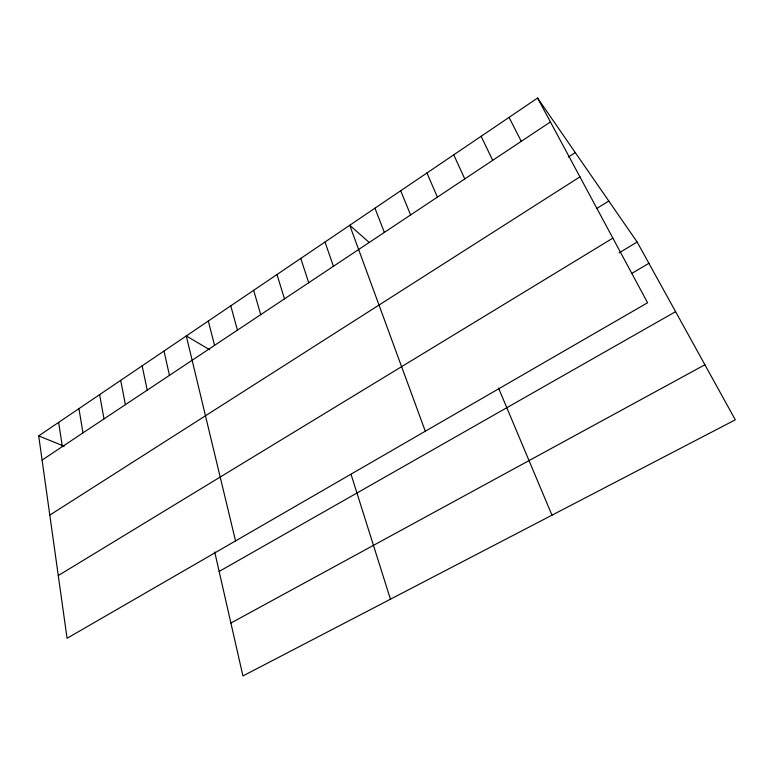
<?xml version="1.0" encoding="UTF-8"?>
<svg xmlns="http://www.w3.org/2000/svg" width="774" height="774" viewBox="0 0 774 774"><rect width="100%" height="100%" fill="white"/><g stroke="black" fill="none" stroke-linecap="round" stroke-linejoin="round"><path stroke-width="1.16" d="M537.582 98.056L647.586 302.75L67.067 638.289L38.7 435.888L537.582 98.056L637.147 242.03L735.3 419.827L242.93 675.944L214.717 551.959M42.086 460.085L550.42 121.944M568.309 157.064L575.276 152.555M49.797 515.107L579.929 176.859M596.638 208.583L608.79 201.017M58.273 575.575L612.863 238.131M619.171 252.846L637.147 242.03M631.603 273.532L648.893 263.295M219.158 571.444L675.586 311.661M230.894 623.041L704.911 364.767M38.7 435.888L64.165 446.25M209.696 349.761L186.282 335.945L235.548 540.91M369.14 242.397L349.732 225.263L425.294 431.234M509.05 117.377L521.26 141.342M481.109 136.292L492.719 160.334M453.748 154.819L464.777 178.92M426.948 172.97L437.407 197.118M498.553 388.084L551.978 515.184M400.69 190.752L410.607 214.949M374.955 208.177L384.359 232.413M325.012 242.001L333.42 266.295M300.767 258.419L308.71 282.733M351.086 474.433L390.444 599.211M276.986 274.528L284.484 298.851M253.659 290.318L260.722 314.65M230.778 305.817L237.425 330.15M208.322 321.026L214.562 345.359M164.001 351.038L169.467 375.361M142.145 365.841L147.224 390.154M120.686 380.373L125.407 404.667M99.623 394.634L103.997 418.908M78.948 408.633L82.973 432.889M58.64 422.381L62.346 446.608"/></g></svg>
